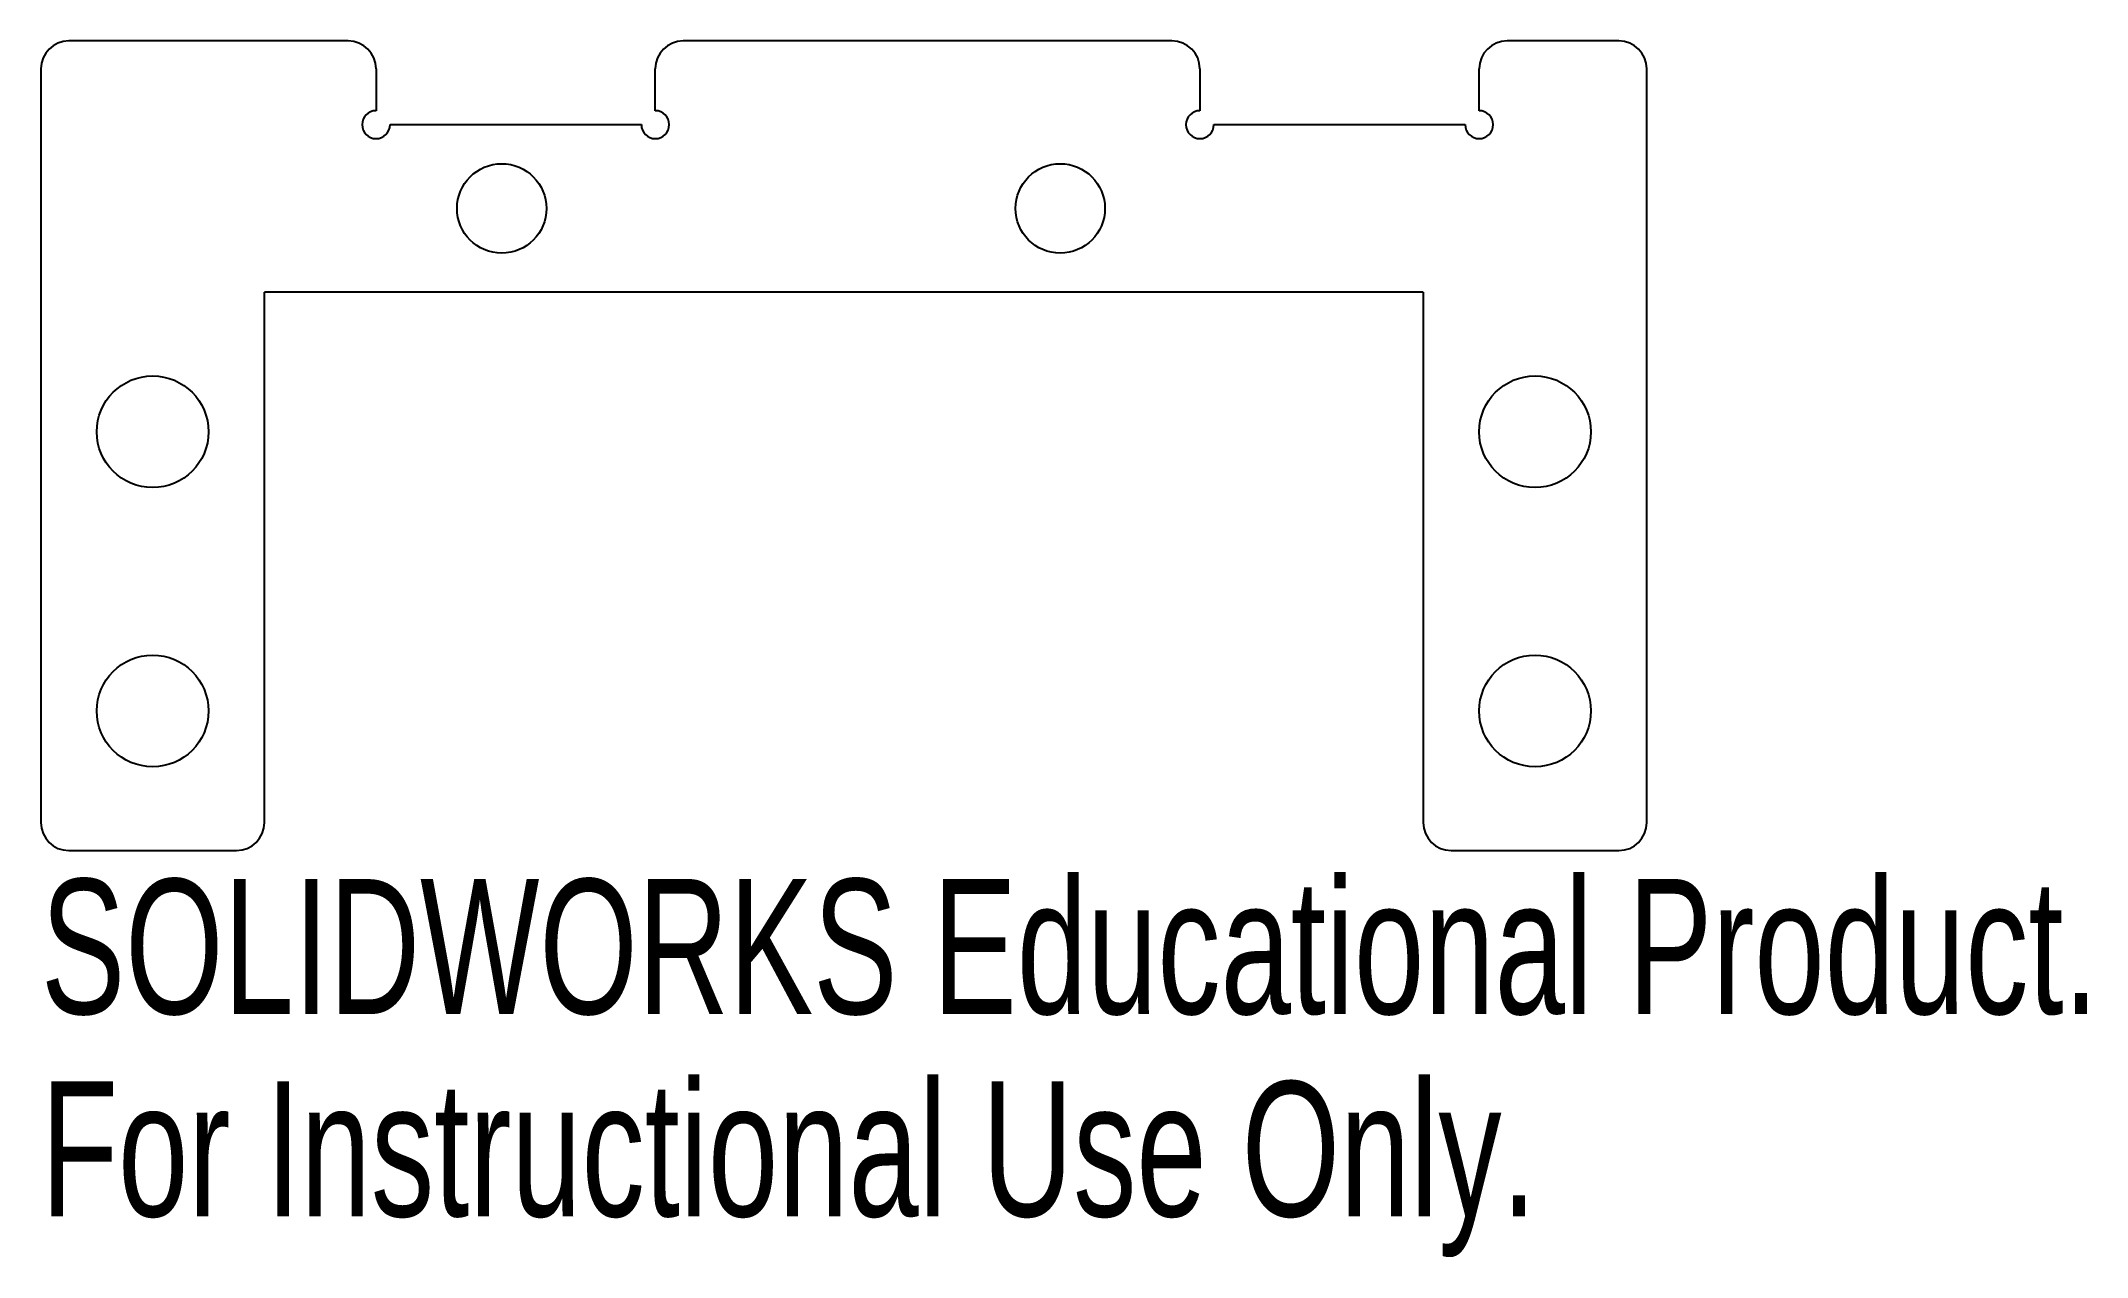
# Model space of a CAD drawing. Header units: millimetres. Extents: x -49.5 to 23.8, y -14.6 to 29.
import ezdxf

# ---------------------------------------------------------------- set-up
doc = ezdxf.new("R2010")
doc.units = ezdxf.units.MM
doc.styles.add('SLDTEXTSTYLE0', font='TXT', dxfattribs={"width": 0.7})

msp = doc.modelspace()

# ---------------------------------------------------------------- linework, layer by layer
at = {"color": 7, "linetype": 'Continuous', "lineweight": 25}
for p, q in [((-38.5, 29), (-48.5, 29)), ((-9, 29), (-26.5, 29)), ((7, 29), (3, 29)), ((-49.5, 28), (-49.5, 1)), ((-37.5, 28), (-37.5, 26.5)), ((-27.5, 26.5), (-27.5, 28)), ((-8, 28), (-8, 26.5)), ((2, 26.5), (2, 28)), ((8, 1), (8, 28)), ((-37, 26), (-28, 26)), ((-7.5, 26), (1.5, 26)), ((-41.5, 1), (-41.5, 20)), ((0, 20), (-41.5, 20)), ((0, 20), (0, 1)), ((-48.5, 0), (-42.5, 0)), ((1, 0), (7, 0))]:
    msp.add_line(p, q, dxfattribs=at)
for centre, radius in [((-33, 23), 1.6), ((-13, 23), 1.6), ((-45.5, 15), 2), ((4, 15), 2), ((-45.5, 5), 2), ((4, 5), 2)]:
    msp.add_circle(centre, radius, dxfattribs=at)
for centre, radius, start, end in [((-48.5, 28), 1, 90, 180), ((-38.5, 28), 1, 0, 90), ((-26.5, 28), 1, 90, 180), ((-9, 28), 1, 0, 90), ((3, 28), 1, 90, 180), ((7, 28), 1, 0, 90), ((-37.5, 26), 0.5, 90, 0), ((-27.5, 26), 0.5, 180, 90), ((-8, 26), 0.5, 90, 0), ((2, 26), 0.5, 180, 90), ((-48.5, 1), 1, 180, 270), ((-42.5, 1), 1, 270, 0), ((1, 1), 1, 180, 270), ((7, 1), 1, 270, 0)]:
    msp.add_arc(centre, radius, start, end, dxfattribs=at)

# ---------------------------------------------------------------- texts
at = {"color": 7, "linetype": 'Continuous', "char_height": 4.83362, "attachment_point": 1, "style": 'SLDTEXTSTYLE0'}
for s, insert in [('SOLIDWORKS Educational Product.', (-49.5, -1.02)), ('For Instructional Use Only.', (-49.5, -8.27))]:
    msp.add_mtext(s, dxfattribs=dict(at, insert=insert))

doc.saveas('drawing.dxf')
